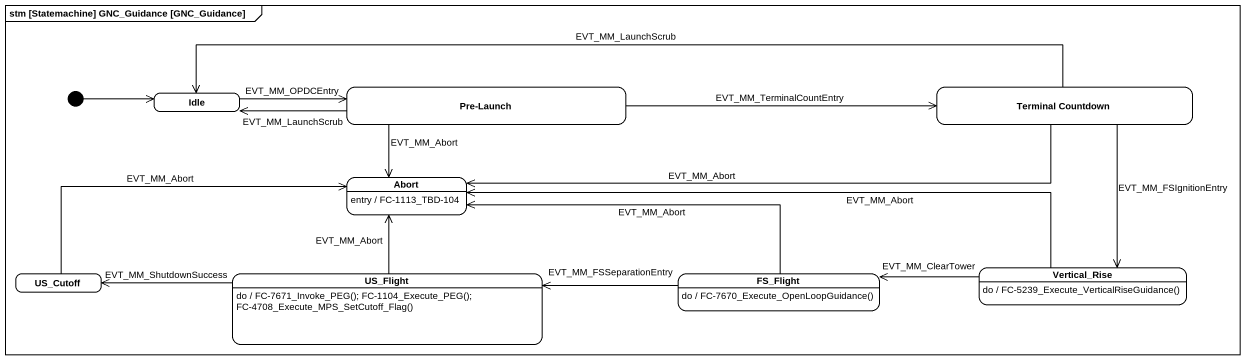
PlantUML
@startuml
mainframe stm [Statemachine] GNC_Guidance [GNC_Guidance]
hide empty description
state Idle
state "Pre-Launch" as Pre_Launch
state "Terminal Countdown" as Terminal_Countdown
state Abort
Abort : entry / FC-1113_TBD-104
state US_Cutoff
state US_Flight
US_Flight : do / FC-7671_Invoke_PEG(); FC-1104_Execute_PEG(); FC-4708_Execute_MPS_SetCutoff_Flag()
state FS_Flight
FS_Flight : do / FC-7670_Execute_OpenLoopGuidance()
state Vertical_Rise
Vertical_Rise : do / FC-5239_Execute_VerticalRiseGuidance()
[*] -right-> Idle
Idle -right-> Pre_Launch : EVT_MM_OPDCEntry
Pre_Launch -left-> Idle : EVT_MM_LaunchScrub
Pre_Launch -right-> Terminal_Countdown : EVT_MM_TerminalCountEntry
Pre_Launch --> Abort : EVT_MM_Abort
Terminal_Countdown -left-> Idle : EVT_MM_LaunchScrub
Terminal_Countdown -left-> Abort : EVT_MM_Abort
Terminal_Countdown --> Vertical_Rise : EVT_MM_FSIgnitionEntry
US_Cutoff -right-> Abort : EVT_MM_Abort
US_Flight -up-> Abort : EVT_MM_Abort
US_Flight -left-> US_Cutoff : EVT_MM_ShutdownSuccess
FS_Flight -left-> Abort : EVT_MM_Abort
FS_Flight -left-> US_Flight : EVT_MM_FSSeparationEntry
Vertical_Rise -left-> Abort : EVT_MM_Abort
Vertical_Rise -left-> FS_Flight : EVT_MM_ClearTower
@enduml
